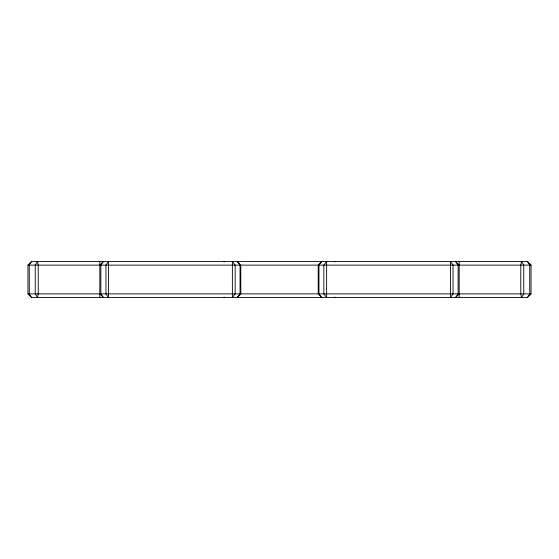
<?xml version="1.0" encoding="UTF-8"?>
<svg xmlns="http://www.w3.org/2000/svg" width="559" height="559" viewBox="0 0 559 559"><rect width="100%" height="100%" fill="white"/><g stroke="black" fill="none" stroke-linecap="round" stroke-linejoin="round"><path stroke-width="0.84" d="M31.542 261.535L29.264 265.127L29.264 293.873L31.542 297.465L527.458 297.465L531.05 293.873L531.05 265.127L527.458 261.535L31.542 261.535L27.95 265.127L27.95 293.873L31.542 297.465M527.458 297.465L529.736 293.873L529.736 265.127L527.458 261.535M99.823 265.127L103.415 261.535L100.872 265.127L100.872 293.873L103.415 297.465L99.823 293.873M459.177 293.873L455.585 297.465L458.128 293.873L458.128 265.127L455.585 261.535L459.177 265.127M224.089 297.465L224.515 297.115M334.485 261.885L334.911 261.535M27.95 265.127L531.05 265.127M27.95 293.873L531.05 293.873M334.485 297.115L334.911 297.465M224.089 261.535L224.515 261.885M459.177 261.535L459.177 297.465M99.823 261.535L99.823 297.465M38.215 293.873L37.509 297.465L35.231 293.873L35.231 265.127L37.509 261.535L38.215 265.127L38.215 293.873M521.491 261.535L520.785 265.127L520.785 293.873L521.491 297.465L523.769 293.873L523.769 265.127L521.491 261.535M108.495 261.535L105.958 265.127L105.958 293.873L108.495 297.465L108.495 261.535M453.042 293.873L450.505 297.465L450.505 261.535L453.042 265.127L453.042 293.873M235.157 293.873L232.376 297.465L232.376 261.535L235.157 265.127L235.157 293.873M240.049 293.873L237.268 297.465L240.789 293.873L240.789 265.127L237.268 261.535L240.049 265.127L240.049 293.873M321.732 261.535L318.951 265.127L318.951 293.873L321.732 297.465L318.211 293.873L318.211 265.127L321.732 261.535M326.624 261.535L323.843 265.127L323.843 293.873L326.624 297.465L326.624 261.535"/></g></svg>
